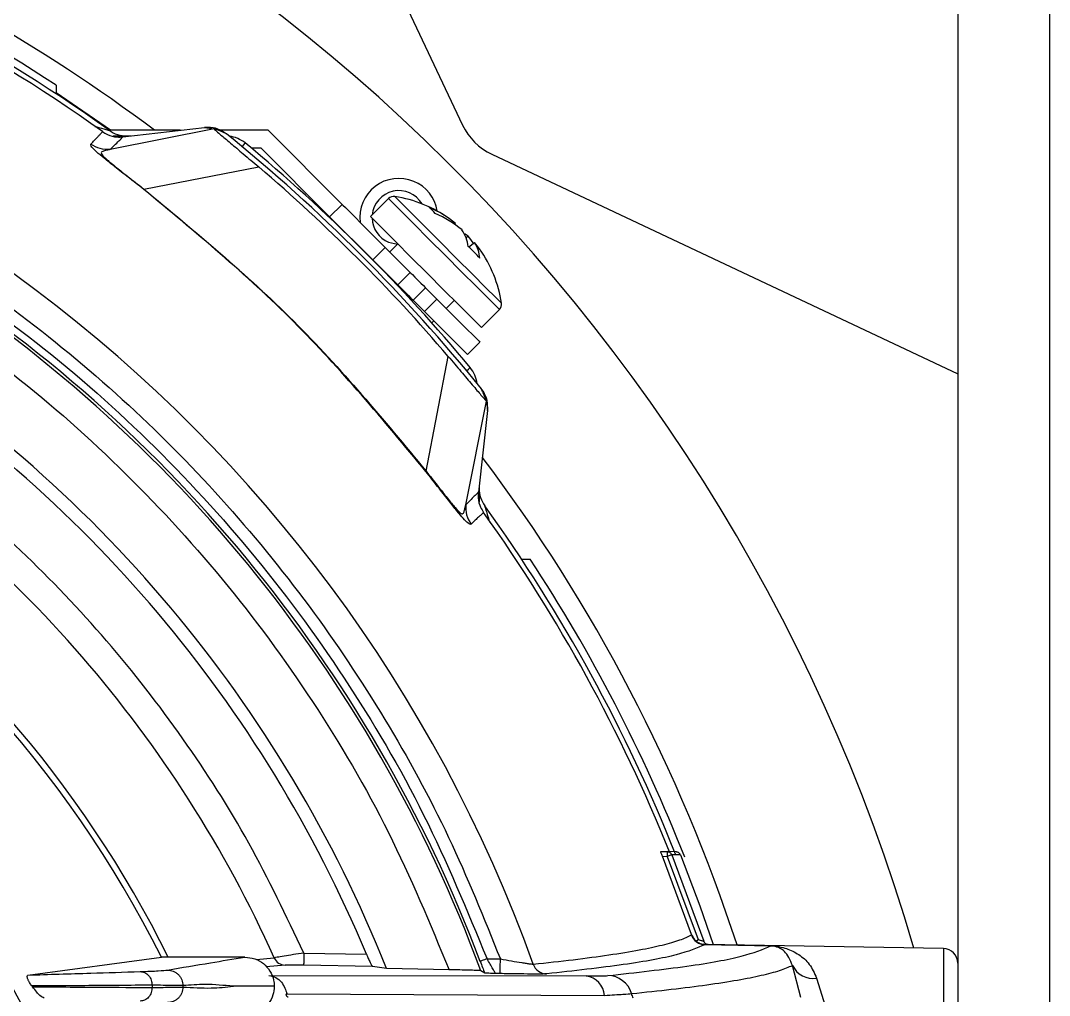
# Model space of a CAD drawing. Extents: x 17.3 to 113.1, y 4.8 to 84.5.
# Drawn here: x 108.75 to 110.861, y 36.861 to 38.862 of the extents above; entities that cross this region are included whole.
import ezdxf

# ---------------------------------------------------------------- set-up
doc = ezdxf.new("R2010")
doc.units = 0
doc.header["$MEASUREMENT"] = 0
doc.layers.add('OBJECT', color=7, linetype='CONTINUOUS')

msp = doc.modelspace()

# ---------------------------------------------------------------- linework, layer by layer
at = {"layer": 'OBJECT'}
for p, q in [((110.6727, 44.0865), (110.6727, 35.1139)), ((109.1945, 39.6269), (109.6567, 38.6471)), ((110.8607, 39.0915), (110.8607, 35.1139)), ((108.8227, 38.7293), (108.8227, 38.7113)), ((108.9343, 38.6364), (108.8227, 38.7134)), ((109.147, 38.6394), (108.9339, 38.597)), ((109.0782, 38.6364), (108.9343, 38.6364)), ((108.9599, 38.6229), (109.1276, 38.642)), ((109.1276, 38.642), (109.147, 38.6394)), ((109.2576, 38.6364), (109.1591, 38.6364)), ((109.2576, 38.6364), (109.4096, 38.4844)), ((108.9401, 38.6247), (108.9761, 38.6247)), ((108.9339, 38.597), (108.9339, 38.597)), ((109.2228, 38.6004), (109.2427, 38.6004)), ((109.2427, 38.6004), (109.3841, 38.4589)), ((109.7165, 38.5873), (110.6727, 38.1363)), ((109.0029, 38.5159), (109.2385, 38.5612)), ((109.0029, 38.5159), (109.0025, 38.5154)), ((109.3841, 38.4589), (109.4096, 38.4844)), ((109.5048, 38.4962), (109.4678, 38.4592)), ((109.4725, 38.3706), (109.3841, 38.4589)), ((109.641, 38.4431), (109.6425, 38.445)), ((109.6681, 38.4193), (109.664, 38.4155)), ((109.498, 38.396), (109.4725, 38.3706)), ((109.498, 38.396), (109.5492, 38.3448)), ((109.505, 38.4069), (109.5231, 38.4028)), ((109.5237, 38.4034), (109.5072, 38.3868)), ((109.6694, 38.3969), (109.6813, 38.4062)), ((109.5238, 38.3193), (109.4725, 38.3706)), ((109.4817, 38.3614), (109.4815, 38.3612)), ((109.5492, 38.3448), (109.5238, 38.3193)), ((109.5556, 38.2875), (109.581, 38.3129)), ((109.581, 38.3129), (109.604, 38.2899)), ((109.5786, 38.2645), (109.604, 38.2899)), ((109.5786, 38.2645), (109.5556, 38.2875)), ((109.6231, 38.2709), (109.6397, 38.2874)), ((109.6955, 38.2315), (109.7325, 38.2685)), ((109.5935, 38.2413), (109.5977, 38.2454)), ((109.6924, 38.2016), (109.667, 38.1761)), ((109.5821, 37.9367), (109.6274, 38.1723)), ((109.6632, 37.8677), (109.7056, 38.0808)), ((109.7056, 38.0808), (109.7082, 38.0614)), ((109.7082, 38.0614), (109.6891, 37.8937)), ((109.6905, 37.9062), (109.6911, 37.8735)), ((109.7775, 37.7565), (109.7955, 37.7565)), ((110.063, 37.1565), (110.0768, 37.156)), ((110.0948, 37.1554), (110.0768, 37.156)), ((110.0858, 37.1497), (110.1515, 36.972)), ((110.0887, 37.1496), (110.0858, 37.1497)), ((110.1008, 37.1492), (110.0887, 37.1496)), ((110.1037, 37.1491), (110.1008, 37.1492)), ((110.1265, 36.9858), (110.0668, 37.1463)), ((110.0668, 37.1463), (110.0768, 37.146)), ((110.0768, 37.146), (110.14, 36.9757)), ((110.1261, 36.9853), (110.1265, 36.9858)), ((110.1261, 36.9853), (110.1261, 36.9853)), ((110.1359, 36.9723), (110.14, 36.9757)), ((110.6432, 36.957), (110.1539, 36.9655)), ((110.1539, 36.965), (110.154, 36.9651)), ((110.2894, 36.9626), (110.1539, 36.965)), ((110.1543, 36.9655), (110.154, 36.9651)), ((110.154, 36.9651), (110.2894, 36.9627)), ((108.7652, 36.9026), (109.0389, 36.9395)), ((109.2101, 36.9395), (109.0389, 36.9395)), ((109.2333, 36.9344), (109.2704, 36.9379)), ((109.3311, 36.9479), (109.4594, 36.9456)), ((110.6432, 36.957), (110.6432, 36.8368)), ((109.2926, 36.9231), (109.254, 36.9195)), ((109.4722, 36.9204), (109.3307, 36.9229)), ((109.5009, 36.9158), (109.4722, 36.9204)), ((109.707, 36.936), (109.7344, 36.9356)), ((110.3508, 36.8566), (110.3337, 36.9225)), ((109.2594, 36.9014), (109.9102, 36.9008)), ((109.6292, 36.9136), (109.5009, 36.9158)), ((109.7021, 36.9067), (109.694, 36.9116)), ((109.7339, 36.9056), (109.7247, 36.9057)), ((110.383, 36.8964), (110.4004, 36.8393)), ((109.0198, 36.8818), (109.0198, 36.8772)), ((109.0831, 36.8809), (109.0831, 36.878)), ((109.2705, 36.8796), (109.2705, 36.8794)), ((109.2963, 36.8644), (109.9482, 36.8608))]:
    msp.add_line(p, q, dxfattribs=at)
at = {"layer": 'OBJECT', "flags": 128}
for points in [[(109.2044, 38.6027), (109.2079, 38.6069), (109.21, 38.6095), (109.2108, 38.6104)], [(109.5177, 38.5004), (109.5191, 38.4991), (109.5298, 38.4884), (109.55, 38.4682), (109.5777, 38.4405), (109.6103, 38.4079), (109.6446, 38.3736), (109.6772, 38.341), (109.7048, 38.3134), (109.7249, 38.2933), (109.7354, 38.2828), (109.7367, 38.2815)], [(109.4096, 38.4844), (109.4113, 38.4827), (109.4163, 38.4777), (109.4245, 38.4695), (109.4355, 38.4585), (109.4489, 38.4451), (109.4641, 38.4298), (109.4807, 38.4133), (109.498, 38.396)], [(109.5048, 38.4962), (109.5054, 38.4957), (109.5138, 38.4873), (109.5314, 38.4696), (109.5569, 38.4442), (109.5878, 38.4133), (109.6215, 38.3796), (109.6549, 38.3462), (109.6851, 38.316), (109.7094, 38.2917), (109.7256, 38.2754), (109.7324, 38.2687), (109.7325, 38.2685)], [(109.4678, 38.4592), (109.4684, 38.4587), (109.4768, 38.4503), (109.4944, 38.4326), (109.5199, 38.4072), (109.5508, 38.3763), (109.5845, 38.3426), (109.6179, 38.3092), (109.6481, 38.279), (109.6724, 38.2547), (109.6886, 38.2384), (109.6954, 38.2317), (109.6955, 38.2315)], [(109.5492, 38.3448), (109.5504, 38.3435), (109.5539, 38.3401), (109.559, 38.3349), (109.5651, 38.3288), (109.5712, 38.3228), (109.5764, 38.3176), (109.5798, 38.3141), (109.581, 38.3129)], [(109.5238, 38.3193), (109.525, 38.3181), (109.5284, 38.3146), (109.5336, 38.3095), (109.5397, 38.3034), (109.5458, 38.2973), (109.5509, 38.2921), (109.5544, 38.2887), (109.5556, 38.2875)], [(109.604, 38.2899), (109.6213, 38.2727), (109.6378, 38.2561), (109.6531, 38.2408), (109.6665, 38.2274), (109.6775, 38.2165), (109.6857, 38.2083), (109.6907, 38.2033), (109.6924, 38.2016)], [(109.667, 38.1761), (109.6653, 38.1778), (109.6602, 38.1828), (109.6521, 38.191), (109.6411, 38.202), (109.6277, 38.2154), (109.6124, 38.2307), (109.5958, 38.2473), (109.5786, 38.2645)], [(109.6649, 38.143), (109.6691, 38.1464), (109.6717, 38.1486), (109.6726, 38.1494)], [(110.1037, 37.1491), (110.1433, 37.0449), (110.171, 36.9652)], [(109.3311, 36.9479), (109.3311, 36.943), (109.331, 36.9384), (109.3309, 36.9341), (109.3308, 36.9303), (109.3308, 36.9272), (109.3307, 36.9249), (109.3307, 36.9234), (109.3307, 36.9229)], [(109.707, 36.936), (109.7043, 36.935), (109.7017, 36.934), (109.6993, 36.9331), (109.6972, 36.9323), (109.6954, 36.9317), (109.6941, 36.9312), (109.6933, 36.9309), (109.693, 36.9308)], [(109.7339, 36.9056), (109.7339, 36.9062), (109.7339, 36.908), (109.734, 36.9108), (109.734, 36.9145), (109.7341, 36.919), (109.7342, 36.9242), (109.7343, 36.9298), (109.7344, 36.9356)]]:
    msp.add_lwpolyline(points, dxfattribs=at)
at = {"layer": 'OBJECT'}
for centre, radius, start, end in [((106.9727, 35.9065), 3.76, 16.2407, 79.9186), ((106.9727, 35.9065), 3.4151, 53.0698, 82.2589), ((106.9727, 35.9065), 3.375, 56.7599, 86.7562), ((106.9727, 35.9065), 3.36, 54.3364, 86.658), ((106.9727, 35.9065), 3.35, 54.4956, 86.4858), ((106.9727, 35.9065), 3.0068, 19.7991, 86.1975), ((109.7698, 38.7004), 0.125, 205.2532, 244.7468), ((108.9678, 38.6867), 0.062, 234.3364, 269.981), ((106.9727, 35.9065), 3.5, 38.9328, 51.0672), ((109.1712, 38.5626), 0.062, 50.3849, 83.6603), ((106.9727, 35.9065), 3.51, 39.7171, 50.3849), ((106.9727, 35.9065), 3.4902, 40.4808, 49.5192), ((109.526, 38.4577), 0.08, 67.5517, 187.4995), ((109.526, 38.4577), 0.08, 9.1817, 67.5517), ((109.526, 38.4577), 0.055, 30.1178, 174.8854), ((109.5154, 38.4856), 0.015, 81.1668, 135), ((109.4775, 38.2412), 0.2624, 54.7075, 81.1668), ((109.5096, 38.2866), 0.2067, 50.0007, 67.6092), ((109.548, 38.4251), 0.0664, 37.4935, 52.5072), ((109.5154, 38.2644), 0.2184, 50.0605, 67.0335), ((109.526, 38.4577), 0.055, 181.756, 247.5517), ((109.5922, 38.3889), 0.0765, 6.6896, 34.0957), ((109.6318, 38.3681), 0.0628, 54.6471, 62.9648), ((109.5046, 38.282), 0.2136, 35.0805, 40.0275), ((109.5021, 38.2077), 0.2525, 41.1547, 48.8453), ((109.6282, 38.3702), 0.0641, 3.2959, 34.1679), ((109.5229, 38.2733), 0.2067, 35.2962, 40.0045), ((106.9727, 35.9065), 2.9067, 20.6331, 58.5533), ((106.9727, 35.9065), 2.901, 20.2713, 58.3816), ((109.4775, 38.2412), 0.2624, 8.8332, 35.2925), ((109.7219, 38.2792), 0.015, 315, 8.8332), ((106.9727, 35.9065), 2.31, 26.5633, 153.4367), ((106.9727, 35.9065), 2.3227, 26.4068, 84.81), ((106.9727, 35.9065), 2.7223, 21.7629, 58.2428), ((106.9727, 35.9065), 2.6951, 22.6787, 57.7416), ((109.6249, 38.1097), 0.062, 6.4417, 39.7171), ((106.9727, 35.9065), 2.5186, 24.1756, 57.6208), ((106.9727, 35.9065), 3.4151, 18.0458, 37.0786), ((109.7526, 37.9021), 0.062, 181, 215.6734), ((106.9727, 35.9065), 3.36, 21.7309, 35.6734), ((106.9727, 35.9065), 3.35, 21.8973, 35.5044), ((106.9727, 35.9065), 3.375, 21.519, 33.2401), ((106.9727, 35.9065), 2.0098, 315.4001, 44.5999), ((106.9727, 35.9065), 1.8907, 318.3698, 41.6302), ((106.9727, 35.9065), 1.8831, 318.6329, 41.3671), ((110.0051, 37.151), 0.0719, 356.0152, 3.9848), ((110.1545, 36.995), 0.03, 198.8901, 268.9767), ((110.1545, 36.9951), 0.03, 198.9895, 268.9948), ((110.1609, 36.9752), 0.00997, 198.5647, 256.7242), ((110.2913, 36.9627), 0.00191, 178.8578, 181.1422), ((109.2931, 36.9479), 0.0248, 203.7451, 268.7644), ((110.6427, 36.927), 0.03, 0, 89), ((109.8299, 36.9349), 0.0299, 199.4698, 268.773), ((110.3751, 36.9411), 0.0454, 204.146, 280.0644), ((109.904, 36.857), 0.0443, 4.9812, 81.9458), ((109.9536, 36.8493), 0.0523, 17.2326, 88.7605), ((106.9727, 35.9065), 3.1787, 17.364, 17.5454)]:
    msp.add_arc(centre, radius, start, end, dxfattribs=at)
msp.add_ellipse((107.3434, 35.9065), major_axis=(1.7429, 0), ratio=0.977124, start_param=0.607532, end_param=0.60866, dxfattribs=at)
for points, knots in [([(107.1749, 38.8467), (107.2649, 38.8381), (107.4463, 38.8208), (107.7161, 38.7626), (107.984, 38.6796), (108.2463, 38.5694), (108.4994, 38.4329), (108.7388, 38.2717), (108.9614, 38.088), (109.1641, 37.8841), (109.3443, 37.6639), (109.5, 37.4306), (109.6324, 37.1885), (109.7006, 37.0194), (109.7344, 36.9356)], [0, 0, 0, 0, 0.0803207, 0.16194, 0.244772, 0.3293776, 0.4144874, 0.5, 0.5855181, 0.670628, 0.755228, 0.8380655, 0.919682, 1, 1, 1, 1]), ([(108.8942, 38.6079), (108.8961, 38.6099), (108.9002, 38.6142), (108.9056, 38.62), (108.9103, 38.6251), (108.9139, 38.629), (108.9164, 38.6317), (108.918, 38.6333), (108.9182, 38.6335), (108.9183, 38.6336)], [0, 0, 0, 0, 0.1241053, 0.2632119, 0.41732, 0.5714285, 0.7142858, 0.857143, 1, 1, 1, 1]), ([(108.9022, 38.6445), (108.903, 38.6443), (108.9118, 38.6419), (108.9223, 38.639), (108.93, 38.6368), (108.9316, 38.6363), (108.9316, 38.6363), (108.9317, 38.6363)], [0, 0, 0, 0, 0.057498, 0.618638, 0.807328, 0.96782, 1, 1, 1, 1]), ([(108.9183, 38.6336), (108.9215, 38.6316), (108.9305, 38.6259), (108.9451, 38.6221), (108.9559, 38.6226), (108.9599, 38.6229)], [0, 0, 0, 0, 0.263884, 0.723096, 1, 1, 1, 1]), ([(109.1721, 38.6291), (109.1665, 38.6328), (109.1551, 38.6402), (109.139, 38.6429), (109.13, 38.6422), (109.1276, 38.642)], [0, 0, 0, 0, 0.425023, 0.850044, 1, 1, 1, 1]), ([(109.147, 38.6394), (109.1471, 38.6393), (109.1472, 38.639), (109.15, 38.6362), (109.1594, 38.6281), (109.1796, 38.611), (109.2071, 38.5879), (109.2277, 38.5703), (109.2385, 38.5612)], [0, 0, 0, 0, 0.061294, 0.157978, 0.353025, 0.568965, 0.775601, 1, 1, 1, 1]), ([(109.1721, 38.6291), (109.1719, 38.6292), (109.1714, 38.6295), (109.1677, 38.6313), (109.1622, 38.6337), (109.1553, 38.6366), (109.1498, 38.6385), (109.147, 38.6394)], [0, 0, 0, 0, 0.187145, 0.391348, 0.595125, 0.793954, 1, 1, 1, 1]), ([(109.0025, 38.5154), (108.992, 38.5235), (108.9711, 38.5398), (108.9429, 38.5619), (108.92, 38.5801), (108.9003, 38.5967), (108.8931, 38.605), (108.8938, 38.6069), (108.8942, 38.6079)], [0, 0, 0, 0, 0.125023, 0.25026, 0.372599, 0.500558, 0.750171, 1, 1, 1, 1]), ([(108.9339, 38.597), (108.9268, 38.597), (108.9126, 38.5972), (108.9003, 38.6043), (108.8942, 38.6079)], [0, 0, 0, 0, 0.499997, 1, 1, 1, 1]), ([(108.9339, 38.597), (108.9415, 38.6045), (108.9566, 38.6196), (108.9588, 38.6218), (108.9599, 38.6229)], [0, 0, 0, 0, 0.500002, 1, 1, 1, 1]), ([(108.9339, 38.597), (108.9307, 38.5963), (108.9242, 38.5949), (108.916, 38.5926), (108.9143, 38.5883), (108.924, 38.5788), (108.9358, 38.5689), (108.9464, 38.5603), (108.9593, 38.55), (108.9735, 38.5388), (108.9886, 38.527), (108.9986, 38.5193), (109.0029, 38.5159)], [0, 0, 0, 0, 0.167654, 0.336418, 0.499288, 0.624454, 0.681335, 0.749951, 0.805261, 0.875044, 0.945879, 1, 1, 1, 1]), ([(109.5816, 37.9362), (109.494, 38.0418), (109.319, 38.2528), (109.108, 38.4278), (109.0025, 38.5154)], [0, 0, 0, 0, 0.5000027, 1, 1, 1, 1]), ([(109.0029, 38.5159), (109.1084, 38.4284), (109.3195, 38.2534), (109.4946, 38.0423), (109.5821, 37.9367)], [0, 0, 0, 0, 0.499778, 1, 1, 1, 1]), ([(108.4838, 38.4071), (108.5741, 38.3485), (108.7552, 38.231), (109.001, 38.0173), (109.2241, 37.7786), (109.4181, 37.5156), (109.5834, 37.235), (109.6659, 37.0354), (109.707, 36.936)], [0, 0, 0, 0, 0.165461, 0.332207, 0.5, 0.667784, 0.834534, 1, 1, 1, 1]), ([(108.4649, 38.3241), (108.5506, 38.2674), (108.7227, 38.1536), (108.9562, 37.9479), (109.1682, 37.7189), (109.353, 37.4672), (109.5107, 37.199), (109.5898, 37.0085), (109.6292, 36.9136)], [0, 0, 0, 0, 0.165503, 0.332246, 0.5, 0.667744, 0.834492, 1, 1, 1, 1]), ([(109.6274, 38.1723), (109.6363, 38.1619), (109.654, 38.141), (109.6777, 38.1128), (109.6953, 38.092), (109.7041, 38.0819), (109.7052, 38.0811), (109.7056, 38.0808)], [0, 0, 0, 0, 0.217935, 0.435233, 0.661573, 0.868603, 1, 1, 1, 1]), ([(109.7056, 38.0808), (109.7047, 38.0836), (109.7028, 38.0891), (109.6999, 38.096), (109.6975, 38.1015), (109.6957, 38.1052), (109.6954, 38.1057), (109.6953, 38.1059)], [0, 0, 0, 0, 0.206023, 0.404822, 0.608638, 0.812834, 1, 1, 1, 1]), ([(109.7082, 38.0614), (109.7083, 38.0682), (109.7085, 38.0817), (109.7021, 38.0967), (109.6967, 38.104), (109.6953, 38.1059)], [0, 0, 0, 0, 0.425021, 0.850043, 1, 1, 1, 1]), ([(109.3311, 36.9479), (109.295, 37.0238), (109.2226, 37.1761), (109.0858, 37.3903), (108.9296, 37.5916), (108.7537, 37.7759), (108.5623, 37.9429), (108.4224, 38.0372), (108.3526, 38.0842)], [0, 0, 0, 0, 0.165725, 0.33245, 0.5, 0.667537, 0.834269, 1, 1, 1, 1]), ([(109.5821, 37.9367), (109.582, 37.9366), (109.5817, 37.9364), (109.5816, 37.9363), (109.5816, 37.9362)], [0, 0, 0, 0, 0.499999, 1, 1, 1, 1]), ([(109.6741, 37.828), (109.6735, 37.8277), (109.6723, 37.8271), (109.668, 37.8296), (109.66, 37.8374), (109.6463, 37.8538), (109.6281, 37.8766), (109.606, 37.9048), (109.5897, 37.9258), (109.5816, 37.9362)], [0, 0, 0, 0, 0.175155, 0.335953, 0.499736, 0.628069, 0.749937, 0.875048, 1, 1, 1, 1]), ([(109.5821, 37.9367), (109.5898, 37.9269), (109.6051, 37.9072), (109.6259, 37.8808), (109.6425, 37.8605), (109.6534, 37.8491), (109.6581, 37.8489), (109.6602, 37.8548), (109.6616, 37.8606), (109.6626, 37.8649), (109.663, 37.8668), (109.6632, 37.8677)], [0, 0, 0, 0, 0.123067, 0.246585, 0.369053, 0.491538, 0.630311, 0.772463, 0.899411, 0.955665, 1, 1, 1, 1]), ([(109.6891, 37.8937), (109.688, 37.8926), (109.6858, 37.8904), (109.6707, 37.8752), (109.6632, 37.8677)], [0, 0, 0, 0, 0.499998, 1, 1, 1, 1]), ([(109.6891, 37.8937), (109.6889, 37.8898), (109.6883, 37.8793), (109.692, 37.8646), (109.6977, 37.8555), (109.6998, 37.852)], [0, 0, 0, 0, 0.263884, 0.723099, 1, 1, 1, 1]), ([(109.6632, 37.8677), (109.6632, 37.8606), (109.6634, 37.8464), (109.6705, 37.8341), (109.6741, 37.828)], [0, 0, 0, 0, 0.500005, 1, 1, 1, 1]), ([(109.7022, 37.8659), (109.7023, 37.8656), (109.7025, 37.8649), (109.7043, 37.8587), (109.7074, 37.8481), (109.7104, 37.8378), (109.7118, 37.8327)], [0, 0, 0, 0, 0.15332, 0.344035, 0.670083, 1, 1, 1, 1]), ([(109.6998, 37.852), (109.6997, 37.8519), (109.6994, 37.8517), (109.6972, 37.8496), (109.6935, 37.8461), (109.6882, 37.8412), (109.6816, 37.8351), (109.6765, 37.8303), (109.6741, 37.828)], [0, 0, 0, 0, 0.166677, 0.333344, 0.500001, 0.687097, 0.853763, 1, 1, 1, 1]), ([(110.0668, 37.1463), (110.0664, 37.1476), (110.0654, 37.15), (110.0642, 37.1532), (110.0633, 37.1554), (110.063, 37.1564), (110.063, 37.1564), (110.063, 37.1565)], [0, 0, 0, 0, 0.2388534, 0.4782296, 0.7026039, 0.9063447, 1, 1, 1, 1]), ([(110.0768, 37.156), (110.0778, 37.1559), (110.0797, 37.1556), (110.0823, 37.1543), (110.0845, 37.1523), (110.0853, 37.1506), (110.0858, 37.1497)], [0, 0, 0, 0, 0.25001, 0.500033, 0.750032, 1, 1, 1, 1]), ([(110.0858, 37.1497), (110.0857, 37.1497), (110.0856, 37.1496), (110.0847, 37.1492), (110.083, 37.1485), (110.0803, 37.1474), (110.078, 37.1464), (110.0768, 37.146)], [0, 0, 0, 0, 0.16608, 0.305028, 0.500801, 0.759547, 1, 1, 1, 1]), ([(110.1037, 37.1491), (110.1035, 37.1496), (110.103, 37.1506), (110.102, 37.1519), (110.1008, 37.1531), (110.0995, 37.1541), (110.098, 37.1548), (110.0964, 37.1552), (110.0953, 37.1553), (110.0948, 37.1554)], [0, 0, 0, 0, 0.143841, 0.287689, 0.431522, 0.575355, 0.719217, 0.857744, 1, 1, 1, 1]), ([(109.8017, 36.9249), (109.8299, 36.928), (109.8871, 36.9343), (109.9593, 36.944), (110.0203, 36.9541), (110.0684, 36.9643), (110.105, 36.9746), (110.119, 36.9817), (110.1261, 36.9853)], [0, 0, 0, 0, 0.160856, 0.327546, 0.500076, 0.664567, 0.831207, 1, 1, 1, 1]), ([(110.1265, 36.9858), (110.128, 36.9825), (110.1303, 36.9773), (110.1345, 36.9736), (110.1359, 36.9723)], [0, 0, 0, 0, 0.649626, 1, 1, 1, 1]), ([(110.1539, 36.965), (110.1375, 36.958), (110.1045, 36.9439), (109.9963, 36.9239), (109.8849, 36.9113), (109.8293, 36.905)], [0, 0, 0, 0, 0.333358, 0.666967, 1, 1, 1, 1]), ([(109.9547, 36.9015), (110.0121, 36.9079), (110.1268, 36.9207), (110.2383, 36.9411), (110.2724, 36.9555), (110.2894, 36.9626)], [0, 0, 0, 0, 0.333112, 0.666662, 1, 1, 1, 1]), ([(110.1359, 36.9723), (110.1385, 36.9705), (110.1425, 36.9678), (110.1491, 36.9659), (110.1525, 36.9656), (110.1543, 36.9655)], [0, 0, 0, 0, 0.496686, 0.748884, 1, 1, 1, 1]), ([(110.14, 36.9757), (110.1414, 36.9753), (110.1442, 36.9744), (110.148, 36.9733), (110.1502, 36.9726), (110.1512, 36.9722), (110.1514, 36.9721), (110.1515, 36.972)], [0, 0, 0, 0, 0.264362, 0.520772, 0.764522, 0.882865, 1, 1, 1, 1]), ([(110.1608, 36.9652), (110.1606, 36.9652), (110.1604, 36.9653), (110.1586, 36.9655), (110.156, 36.9655), (110.1543, 36.9655)], [0, 0, 0, 0, 0.248468, 0.500588, 1, 1, 1, 1]), ([(110.2894, 36.9627), (110.2898, 36.9627), (110.2908, 36.9627), (110.2928, 36.9626), (110.296, 36.9624), (110.301, 36.9618), (110.3096, 36.9604), (110.3257, 36.9561), (110.3469, 36.9456), (110.3697, 36.9263), (110.3785, 36.9064), (110.383, 36.8964)], [0, 0, 0, 0, 0.006485, 0.013719, 0.031593, 0.062972, 0.125806, 0.2514, 0.500146, 0.748658, 1, 1, 1, 1]), ([(110.3337, 36.9225), (110.3289, 36.9334), (110.3216, 36.9499), (110.3071, 36.9582), (110.2995, 36.961), (110.2953, 36.962), (110.2929, 36.9624), (110.2915, 36.9625), (110.2905, 36.9626), (110.2899, 36.9626), (110.2896, 36.9626), (110.2894, 36.9626), (110.2894, 36.9626)], [0, 0, 0, 0, 0.496699, 0.752031, 0.881111, 0.944765, 0.975296, 0.989234, 0.995173, 0.997684, 0.99885, 1, 1, 1, 1]), ([(109.0513, 36.9129), (109.0806, 36.9179), (109.1328, 36.9267), (109.1865, 36.9356), (109.2101, 36.9395)], [0, 0, 0, 0, 0.560008, 1, 1, 1, 1]), ([(109.2101, 36.9395), (109.217, 36.9388), (109.2306, 36.9375), (109.2488, 36.927), (109.2624, 36.9116), (109.2695, 36.8948), (109.2702, 36.8839), (109.2705, 36.8796)], [0, 0, 0, 0, 0.217203, 0.434333, 0.650165, 0.864389, 1, 1, 1, 1]), ([(109.3311, 36.9479), (109.3238, 36.9467), (109.3093, 36.9445), (109.2899, 36.9414), (109.2754, 36.9389), (109.272, 36.9382), (109.2704, 36.9379)], [0, 0, 0, 0, 0.2500617, 0.4998632, 0.7592601, 1, 1, 1, 1]), ([(109.4594, 36.9456), (109.4608, 36.9425), (109.4634, 36.9364), (109.4672, 36.9283), (109.4702, 36.9227), (109.4717, 36.9206), (109.4721, 36.9204), (109.4722, 36.9204)], [0, 0, 0, 0, 0.243971, 0.488094, 0.725807, 0.945379, 1, 1, 1, 1]), ([(109.3307, 36.9229), (109.3262, 36.9229), (109.3173, 36.9231), (109.3053, 36.9232), (109.2978, 36.9232), (109.2938, 36.9232), (109.293, 36.9231), (109.2926, 36.9231)], [0, 0, 0, 0, 0.250374, 0.499633, 0.74924, 0.875422, 1, 1, 1, 1]), ([(109.693, 36.9308), (109.6946, 36.9265), (109.6978, 36.9181), (109.7006, 36.9105), (109.7021, 36.9067)], [0, 0, 0, 0, 0.500123, 1, 1, 1, 1]), ([(109.7247, 36.9057), (109.7246, 36.9059), (109.7243, 36.9062), (109.7231, 36.9081), (109.7212, 36.9112), (109.7181, 36.9166), (109.7133, 36.925), (109.7091, 36.9324), (109.707, 36.936)], [0, 0, 0, 0, 0.115727, 0.237004, 0.365059, 0.500934, 0.749863, 1, 1, 1, 1]), ([(109.7344, 36.9356), (109.7421, 36.9342), (109.7576, 36.9315), (109.7756, 36.9286), (109.7875, 36.9268), (109.7947, 36.9257), (109.7997, 36.9251), (109.8011, 36.925), (109.8017, 36.9249)], [0, 0, 0, 0, 0.250259, 0.499689, 0.634038, 0.76157, 0.883198, 1, 1, 1, 1]), ([(110.0035, 36.8647), (110.0314, 36.8676), (110.0882, 36.8734), (110.1603, 36.8827), (110.222, 36.8922), (110.2714, 36.9021), (110.3098, 36.9121), (110.3257, 36.919), (110.3337, 36.9225)], [0, 0, 0, 0, 0.161143, 0.327799, 0.499972, 0.664532, 0.831207, 1, 1, 1, 1]), ([(108.7733, 36.8802), (108.7724, 36.8815), (108.7709, 36.8835), (108.7688, 36.8869), (108.7672, 36.8898), (108.7659, 36.8923), (108.7648, 36.8947), (108.7638, 36.8976), (108.7631, 36.9017), (108.7643, 36.9022), (108.7652, 36.9026)], [0, 0, 0, 0, 0.113364, 0.188717, 0.241998, 0.295663, 0.342489, 0.417958, 0.560438, 1, 1, 1, 1]), ([(108.7652, 36.9026), (108.808, 36.904), (108.8844, 36.9063), (108.9616, 36.9087), (108.9956, 36.9098)], [0, 0, 0, 0, 0.560013, 1, 1, 1, 1]), ([(108.9956, 36.9098), (109.0094, 36.9103), (109.037, 36.9113), (109.0466, 36.9124), (109.0513, 36.9129)], [0, 0, 0, 0, 0.501105, 1, 1, 1, 1]), ([(108.9956, 36.9098), (108.9986, 36.9094), (109.0033, 36.9088), (109.0089, 36.9053), (109.0128, 36.9016), (109.0159, 36.8972), (109.019, 36.8907), (109.0195, 36.8853), (109.0198, 36.8818)], [0, 0, 0, 0, 0.239573, 0.368432, 0.5, 0.63156, 0.76042, 1, 1, 1, 1]), ([(109.0513, 36.9129), (109.0553, 36.9125), (109.0615, 36.9118), (109.0689, 36.9078), (109.0739, 36.9037), (109.078, 36.8986), (109.082, 36.8911), (109.0827, 36.8849), (109.0831, 36.8809)], [0, 0, 0, 0, 0.239485, 0.368378, 0.5, 0.631622, 0.760513, 1, 1, 1, 1]), ([(109.2595, 36.9014), (109.2643, 36.9005), (109.2736, 36.8989), (109.2849, 36.8889), (109.2925, 36.8771), (109.2951, 36.8684), (109.2963, 36.8644)], [0, 0, 0, 0, 0.295101, 0.569756, 0.806961, 1, 1, 1, 1]), ([(109.694, 36.9116), (109.6932, 36.9117), (109.6916, 36.9119), (109.6812, 36.9123), (109.6659, 36.9128), (109.6477, 36.9132), (109.6349, 36.9135), (109.6292, 36.9136)], [0, 0, 0, 0, 0.199356, 0.398465, 0.604141, 0.823638, 1, 1, 1, 1]), ([(109.7247, 36.9057), (109.7199, 36.9059), (109.7127, 36.9061), (109.7054, 36.9064), (109.7026, 36.9066), (109.7022, 36.9066), (109.7021, 36.9067)], [0, 0, 0, 0, 0.500735, 0.749885, 0.8817, 1, 1, 1, 1]), ([(109.8293, 36.905), (109.8266, 36.9049), (109.8212, 36.9047), (109.7979, 36.9047), (109.7679, 36.905), (109.7452, 36.9054), (109.7339, 36.9056)], [0, 0, 0, 0, 0.2497037, 0.4994833, 0.7493642, 1, 1, 1, 1]), ([(109.9102, 36.9008), (109.9213, 36.9009), (109.9436, 36.9009), (109.951, 36.9013), (109.9547, 36.9015)], [0, 0, 0, 0, 0.498689, 1, 1, 1, 1]), ([(109.0198, 36.8818), (108.9738, 36.8815), (108.8916, 36.8808), (108.8094, 36.8804), (108.7733, 36.8802)], [0, 0, 0, 0, 0.559998, 1, 1, 1, 1]), ([(108.7987, 36.8553), (108.796, 36.8566), (108.7919, 36.8586), (108.7835, 36.8668), (108.7775, 36.8747), (108.7744, 36.8786)], [0, 0, 0, 0, 0.472798, 0.731903, 1, 1, 1, 1]), ([(108.7744, 36.8786), (108.8202, 36.8783), (108.902, 36.8777), (108.9838, 36.8773), (109.0198, 36.8772)], [0, 0, 0, 0, 0.559997, 1, 1, 1, 1]), ([(109.0198, 36.8772), (109.0195, 36.8737), (109.019, 36.8683), (109.0159, 36.8618), (109.0128, 36.8573), (109.0089, 36.8537), (109.0033, 36.8502), (108.9986, 36.8496), (108.9956, 36.8492)], [0, 0, 0, 0, 0.239579, 0.368445, 0.500005, 0.631568, 0.760427, 1, 1, 1, 1]), ([(109.0831, 36.8809), (109.0773, 36.881), (109.0658, 36.8813), (109.0352, 36.8816), (109.0198, 36.8818)], [0, 0, 0, 0, 0.499961, 1, 1, 1, 1]), ([(109.0198, 36.8772), (109.0352, 36.8773), (109.0658, 36.8777), (109.0773, 36.8779), (109.0831, 36.878)], [0, 0, 0, 0, 0.500039, 1, 1, 1, 1]), ([(109.0831, 36.878), (109.0827, 36.874), (109.082, 36.8678), (109.078, 36.8604), (109.0739, 36.8553), (109.0689, 36.8512), (109.0615, 36.8472), (109.0553, 36.8465), (109.0513, 36.8461)], [0, 0, 0, 0, 0.239486, 0.368382, 0.499999, 0.63162, 0.760515, 1, 1, 1, 1]), ([(109.1866, 36.8795), (109.1672, 36.8814), (109.1328, 36.8847), (109.0983, 36.8821), (109.0831, 36.8809)], [0, 0, 0, 0, 0.560064, 1, 1, 1, 1]), ([(109.0831, 36.878), (109.1024, 36.8769), (109.1369, 36.8747), (109.1714, 36.878), (109.1866, 36.8795)], [0, 0, 0, 0, 0.559937, 1, 1, 1, 1]), ([(109.2696, 36.8795), (109.2695, 36.8795), (109.2549, 36.8795), (109.2299, 36.8795), (109.2024, 36.8795), (109.1893, 36.8795), (109.1866, 36.8795), (109.1866, 36.8795)], [0, 0, 0, 0, 0.002464, 0.527441, 0.903158, 0.997088, 1, 1, 1, 1]), ([(109.2705, 36.8794), (109.2699, 36.8735), (109.2688, 36.8609), (109.2597, 36.8433), (109.2451, 36.8292), (109.2277, 36.8209), (109.2155, 36.8199), (109.2101, 36.8195)], [0, 0, 0, 0, 0.187681, 0.400357, 0.613502, 0.827951, 1, 1, 1, 1]), ([(109.2705, 36.8796), (109.2703, 36.8796), (109.27, 36.8795), (109.2697, 36.8795), (109.2696, 36.8795)], [0, 0, 0, 0, 0.559993, 1, 1, 1, 1]), ([(109.2696, 36.8795), (109.2698, 36.8795), (109.27, 36.8794), (109.2703, 36.8794), (109.2705, 36.8794)], [0, 0, 0, 0, 0.5599937, 1, 1, 1, 1]), ([(109.2963, 36.8644), (109.2959, 36.8644), (109.2954, 36.8643), (109.2949, 36.8639), (109.2946, 36.8634), (109.2945, 36.8628), (109.2945, 36.8621), (109.2947, 36.8614), (109.2951, 36.8604), (109.2959, 36.8594), (109.2969, 36.8585), (109.298, 36.858), (109.2987, 36.8579), (109.299, 36.8578)], [0, 0, 0, 0, 0.13574, 0.194591, 0.250843, 0.311563, 0.37511, 0.438068, 0.500883, 0.619799, 0.750938, 0.873701, 1, 1, 1, 1]), ([(109.9482, 36.8608), (109.9622, 36.8617), (109.9899, 36.8634), (109.999, 36.8643), (110.0035, 36.8647)], [0, 0, 0, 0, 0.506803, 1, 1, 1, 1])]:
    msp.add_open_spline(points, degree=3, knots=knots, dxfattribs=at)

doc.saveas('drawing.dxf')
